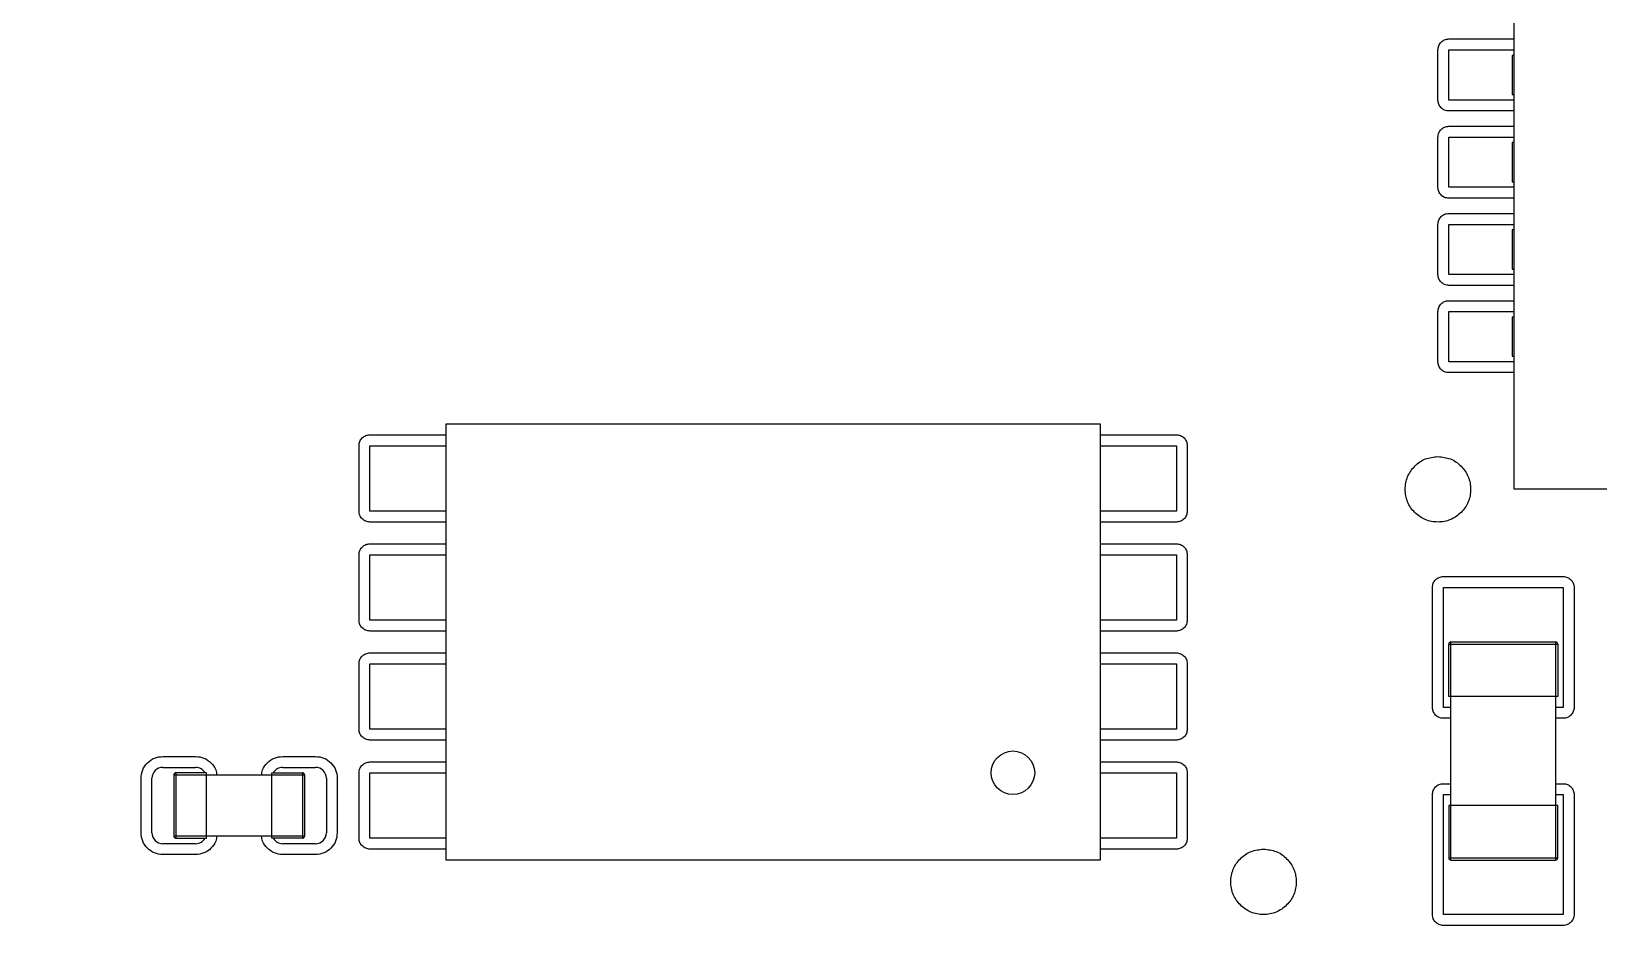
# Model space of a CAD drawing. Header units: millimetres. Extents: x -45 to 54, y -60 to 45.
# Drawn here: x -21.7 to -14.51, y 7.28 to 11.42 of the extents above; entities that cross this region are included whole.
import ezdxf

# ---------------------------------------------------------------- set-up
doc = ezdxf.new("R2010")
doc.units = ezdxf.units.MM

msp = doc.modelspace()

# ---------------------------------------------------------------- linework, layer by layer
at = {"color": 7, "linetype": 'Continuous', "lineweight": 25}
for p, q in [((-14.8955, 9.3179), (-14.8955, 16.3179)), ((-15.1955, 11.3829), (-14.8955, 11.3829)), ((-15.2455, 11.1029), (-15.2455, 11.3329)), ((-15.1955, 11.1029), (-15.1955, 11.3329)), ((-15.1955, 11.3329), (-14.8955, 11.3329)), ((-14.8955, 11.3079), (-14.9055, 11.3079)), ((-14.9055, 11.3079), (-14.9055, 11.1279)), ((-14.8955, 11.1029), (-15.1955, 11.1029)), ((-14.9055, 11.1279), (-14.8955, 11.1279)), ((-14.8955, 11.0529), (-15.1955, 11.0529)), ((-15.2455, 10.7029), (-15.2455, 10.9329)), ((-15.1955, 10.9829), (-14.8955, 10.9829)), ((-15.1955, 10.7029), (-15.1955, 10.9329)), ((-15.1955, 10.9329), (-14.8955, 10.9329)), ((-14.9055, 10.9079), (-14.9055, 10.7279)), ((-14.8955, 10.9079), (-14.9055, 10.9079)), ((-14.9055, 10.7279), (-14.8955, 10.7279)), ((-14.8955, 10.7029), (-15.1955, 10.7029)), ((-14.8955, 10.6529), (-15.1955, 10.6529)), ((-15.1955, 10.5829), (-14.8955, 10.5829)), ((-15.2455, 10.3029), (-15.2455, 10.5329)), ((-15.1955, 10.3029), (-15.1955, 10.5329)), ((-15.1955, 10.5329), (-14.8955, 10.5329)), ((-14.8955, 10.5079), (-14.9055, 10.5079)), ((-14.9055, 10.5079), (-14.9055, 10.3279)), ((-14.8955, 10.3029), (-15.1955, 10.3029)), ((-14.9055, 10.3279), (-14.8955, 10.3279)), ((-14.8955, 10.2529), (-15.1955, 10.2529)), ((-15.1955, 10.1829), (-14.8955, 10.1829)), ((-15.2455, 9.9029), (-15.2455, 10.1329)), ((-15.1955, 10.1329), (-14.8955, 10.1329)), ((-15.1955, 9.9029), (-15.1955, 10.1329)), ((-14.8955, 10.1079), (-14.9055, 10.1079)), ((-14.9055, 10.1079), (-14.9055, 9.9279)), ((-14.9055, 9.9279), (-14.8955, 9.9279)), ((-14.8955, 9.9029), (-15.1955, 9.9029)), ((-14.8955, 9.8529), (-15.1955, 9.8529)), ((-20.1455, 9.5679), (-19.7955, 9.5679)), ((-19.7955, 7.6179), (-19.7955, 9.6179)), ((-19.7955, 9.6179), (-16.7955, 9.6179)), ((-16.7955, 9.6179), (-16.7955, 7.6179)), ((-16.7955, 9.5679), (-16.4455, 9.5679)), ((-20.1955, 9.2179), (-20.1955, 9.5179)), ((-20.1455, 9.2179), (-20.1455, 9.5179)), ((-20.1455, 9.5179), (-19.7955, 9.5179)), ((-16.7955, 9.5179), (-16.4455, 9.5179)), ((-16.4455, 9.5179), (-16.4455, 9.2179)), ((-16.3955, 9.5179), (-16.3955, 9.2179)), ((-7.8955, 9.3179), (-14.8955, 9.3179)), ((-19.7955, 9.2179), (-20.1455, 9.2179)), ((-16.4455, 9.2179), (-16.7955, 9.2179)), ((-19.7955, 9.1679), (-20.1455, 9.1679)), ((-16.4455, 9.1679), (-16.7955, 9.1679)), ((-20.1455, 9.0679), (-19.7955, 9.0679)), ((-16.7955, 9.0679), (-16.4455, 9.0679)), ((-20.1955, 8.7179), (-20.1955, 9.0179)), ((-20.1455, 8.7179), (-20.1455, 9.0179)), ((-20.1455, 9.0179), (-19.7955, 9.0179)), ((-16.7955, 9.0179), (-16.4455, 9.0179)), ((-16.4455, 9.0179), (-16.4455, 8.7179)), ((-16.3955, 9.0179), (-16.3955, 8.7179)), ((-15.2205, 8.9179), (-14.6705, 8.9179)), ((-15.2705, 8.3179), (-15.2705, 8.8679)), ((-15.2205, 8.3179), (-15.2205, 8.8679)), ((-15.2205, 8.8679), (-14.6705, 8.8679)), ((-14.6705, 8.8679), (-14.6705, 8.3179)), ((-14.6205, 8.8679), (-14.6205, 8.3179)), ((-19.7955, 8.7179), (-20.1455, 8.7179)), ((-16.4455, 8.7179), (-16.7955, 8.7179)), ((-19.7955, 8.6679), (-20.1455, 8.6679)), ((-16.4455, 8.6679), (-16.7955, 8.6679)), ((-20.1455, 8.5679), (-19.7955, 8.5679)), ((-16.7955, 8.5679), (-16.4455, 8.5679)), ((-15.1955, 8.6079), (-14.6955, 8.6079)), ((-15.1955, 8.3679), (-15.1955, 8.6079)), ((-15.1855, 8.6179), (-14.7055, 8.6179)), ((-15.1855, 7.6179), (-15.1855, 8.6179)), ((-14.7055, 8.6179), (-14.7055, 7.6179)), ((-14.6955, 8.6079), (-14.6955, 8.3679)), ((-20.1955, 8.2179), (-20.1955, 8.5179)), ((-20.1455, 8.5179), (-19.7955, 8.5179)), ((-20.1455, 8.2179), (-20.1455, 8.5179)), ((-16.7955, 8.5179), (-16.4455, 8.5179)), ((-16.4455, 8.5179), (-16.4455, 8.2179)), ((-16.3955, 8.5179), (-16.3955, 8.2179)), ((-14.6955, 8.3679), (-15.1955, 8.3679)), ((-15.1855, 8.3179), (-15.2205, 8.3179)), ((-14.6705, 8.3179), (-14.7055, 8.3179)), ((-19.7955, 8.2179), (-20.1455, 8.2179)), ((-16.4455, 8.2179), (-16.7955, 8.2179)), ((-15.1855, 8.2679), (-15.2205, 8.2679)), ((-14.6705, 8.2679), (-14.7055, 8.2679)), ((-19.7955, 8.1679), (-20.1455, 8.1679)), ((-16.4455, 8.1679), (-16.7955, 8.1679)), ((-21.0955, 8.0929), (-20.9455, 8.0929)), ((-20.5455, 8.0929), (-20.3955, 8.0929)), ((-20.1455, 8.0679), (-19.7955, 8.0679)), ((-16.7955, 8.0679), (-16.4455, 8.0679)), ((-21.1955, 7.7429), (-21.1955, 7.9929)), ((-21.1455, 7.7429), (-21.1455, 7.9929)), ((-21.0955, 8.0429), (-20.9455, 8.0429)), ((-21.0455, 8.0079), (-21.0455, 7.7279)), ((-21.0455, 8.0079), (-20.4455, 8.0079)), ((-21.0355, 8.0179), (-21.0355, 7.7179)), ((-20.8955, 8.0179), (-21.0355, 8.0179)), ((-20.8955, 7.7179), (-20.8955, 8.0179)), ((-20.5955, 7.7179), (-20.5955, 8.0179)), ((-20.5955, 8.0179), (-20.4555, 8.0179)), ((-20.5455, 8.0429), (-20.3955, 8.0429)), ((-20.4555, 8.0179), (-20.4555, 7.7179)), ((-20.4455, 8.0079), (-20.4455, 7.7279)), ((-20.3455, 7.9929), (-20.3455, 7.7429)), ((-20.2955, 7.9929), (-20.2955, 7.7429)), ((-20.1955, 7.7179), (-20.1955, 8.0179)), ((-20.1455, 7.7179), (-20.1455, 8.0179)), ((-20.1455, 8.0179), (-19.7955, 8.0179)), ((-16.7955, 8.0179), (-16.4455, 8.0179)), ((-16.4455, 8.0179), (-16.4455, 7.7179)), ((-16.3955, 8.0179), (-16.3955, 7.7179)), ((-15.2705, 7.3679), (-15.2705, 7.9179)), ((-15.2205, 7.9679), (-15.1855, 7.9679)), ((-15.2205, 7.3679), (-15.2205, 7.9179)), ((-15.2205, 7.9179), (-15.1855, 7.9179)), ((-14.7055, 7.9679), (-14.6705, 7.9679)), ((-14.7055, 7.9179), (-14.6705, 7.9179)), ((-14.6705, 7.9179), (-14.6705, 7.3679)), ((-14.6205, 7.9179), (-14.6205, 7.3679)), ((-15.1955, 7.8679), (-15.1955, 7.6279)), ((-14.6955, 7.8679), (-15.1955, 7.8679)), ((-14.6955, 7.6279), (-14.6955, 7.8679)), ((-20.4455, 7.7279), (-21.0455, 7.7279)), ((-21.0355, 7.7179), (-20.8955, 7.7179)), ((-20.4555, 7.7179), (-20.5955, 7.7179)), ((-19.7955, 7.7179), (-20.1455, 7.7179)), ((-16.4455, 7.7179), (-16.7955, 7.7179)), ((-20.9455, 7.6929), (-21.0955, 7.6929)), ((-20.9455, 7.6429), (-21.0955, 7.6429)), ((-20.3955, 7.6929), (-20.5455, 7.6929)), ((-20.3955, 7.6429), (-20.5455, 7.6429)), ((-19.7955, 7.6679), (-20.1455, 7.6679)), ((-16.4455, 7.6679), (-16.7955, 7.6679)), ((-15.1955, 7.6279), (-14.6955, 7.6279)), ((-16.7955, 7.6179), (-19.7955, 7.6179)), ((-15.1855, 7.6179), (-14.7055, 7.6179)), ((-14.6705, 7.3679), (-15.2205, 7.3679)), ((-14.6705, 7.3179), (-15.2205, 7.3179))]:
    msp.add_line(p, q, dxfattribs=at)
msp.add_circle((-17.1955, 8.0179), 0.1, dxfattribs=at)
for centre, radius, start, end in [((0, 0), 45, 58.79596, 306.95417), ((-15.1855, 8.6079), 0.01, 90, 180), ((-14.7055, 8.6079), 0.01, 0, 90), ((-21.0955, 7.9929), 0.05, 90.00133, 179.99867), ((-21.0355, 8.0079), 0.01, 90, 180), ((-20.9455, 7.9929), 0.05, 30.00077, 89.99867), ((-20.5455, 7.9929), 0.05, 90.00133, 149.99923), ((-20.4555, 8.0079), 0.01, 0, 90), ((-20.3955, 7.9929), 0.05, 0.00133, 89.99867), ((-21.0955, 7.7429), 0.05, 180.00133, 269.99867), ((-21.0355, 7.7279), 0.01, 180, 270), ((-20.9455, 7.7429), 0.05, 270.00133, 329.99923), ((-20.5455, 7.7429), 0.05, 210.00077, 269.99867), ((-20.4555, 7.7279), 0.01, 270, 360), ((-20.3955, 7.7429), 0.05, 270.00133, 359.99867), ((-15.1855, 7.6279), 0.01, 180, 270), ((-14.7055, 7.6279), 0.01, 270, 0)]:
    msp.add_arc(centre, radius, start, end, dxfattribs=at)
for points, knots in [([(-15.2455, 11.3329), (-15.2448, 11.3394), (-15.2433, 11.3525), (-15.2335, 11.3664), (-15.2236, 11.3748), (-15.212, 11.3812), (-15.2022, 11.3822), (-15.1955, 11.3829)], [0, 0, 0, 0, 0.249526, 0.499052, 0.62441, 0.746441, 1, 1, 1, 1]), ([(-15.1955, 11.0529), (-15.202, 11.0536), (-15.2152, 11.055), (-15.229, 11.0649), (-15.2374, 11.0747), (-15.2438, 11.0863), (-15.2448, 11.0962), (-15.2455, 11.1029)], [0, 0, 0, 0, 0.249526, 0.499052, 0.62441, 0.746441, 1, 1, 1, 1]), ([(-15.2455, 10.9329), (-15.2448, 10.9394), (-15.2433, 10.9525), (-15.2335, 10.9664), (-15.2236, 10.9748), (-15.212, 10.9812), (-15.2022, 10.9822), (-15.1955, 10.9829)], [0, 0, 0, 0, 0.249526, 0.499052, 0.62441, 0.746441, 1, 1, 1, 1]), ([(-15.1955, 10.6529), (-15.202, 10.6536), (-15.2152, 10.655), (-15.229, 10.6649), (-15.2374, 10.6747), (-15.2438, 10.6863), (-15.2448, 10.6962), (-15.2455, 10.7029)], [0, 0, 0, 0, 0.249526, 0.499052, 0.62441, 0.746441, 1, 1, 1, 1]), ([(-15.2455, 10.5329), (-15.2448, 10.5394), (-15.2433, 10.5525), (-15.2335, 10.5664), (-15.2236, 10.5748), (-15.212, 10.5812), (-15.2022, 10.5822), (-15.1955, 10.5829)], [0, 0, 0, 0, 0.2495261, 0.4990522, 0.6244104, 0.7464411, 1, 1, 1, 1]), ([(-15.1955, 10.2529), (-15.202, 10.2536), (-15.2152, 10.255), (-15.229, 10.2649), (-15.2374, 10.2747), (-15.2438, 10.2863), (-15.2448, 10.2962), (-15.2455, 10.3029)], [0, 0, 0, 0, 0.249526, 0.499052, 0.62441, 0.746441, 1, 1, 1, 1]), ([(-15.2455, 10.1329), (-15.2448, 10.1394), (-15.2433, 10.1525), (-15.2335, 10.1664), (-15.2236, 10.1748), (-15.212, 10.1812), (-15.2022, 10.1822), (-15.1955, 10.1829)], [0, 0, 0, 0, 0.249526, 0.499052, 0.62441, 0.746441, 1, 1, 1, 1]), ([(-15.1955, 9.8529), (-15.202, 9.8536), (-15.2152, 9.855), (-15.229, 9.8649), (-15.2374, 9.8747), (-15.2438, 9.8863), (-15.2448, 9.8962), (-15.2455, 9.9029)], [0, 0, 0, 0, 0.249526, 0.499052, 0.62441, 0.746441, 1, 1, 1, 1]), ([(-20.1955, 9.5179), (-20.1948, 9.5244), (-20.1933, 9.5375), (-20.1835, 9.5514), (-20.1736, 9.5598), (-20.162, 9.5662), (-20.1522, 9.5672), (-20.1455, 9.5679)], [0, 0, 0, 0, 0.2495261, 0.4990522, 0.6244104, 0.7464411, 1, 1, 1, 1]), ([(-16.4455, 9.5679), (-16.4389, 9.5672), (-16.4258, 9.5657), (-16.412, 9.5559), (-16.4036, 9.546), (-16.3972, 9.5344), (-16.3962, 9.5246), (-16.3955, 9.5179)], [0, 0, 0, 0, 0.249526, 0.499052, 0.62441, 0.746441, 1, 1, 1, 1]), ([(-15.2455, 9.4679), (-15.2652, 9.4658), (-15.3046, 9.4618), (-15.3539, 9.4263), (-15.3885, 9.3773), (-15.399, 9.3181), (-15.3885, 9.2587), (-15.3542, 9.2095), (-15.3048, 9.1749), (-15.2457, 9.1644), (-15.1864, 9.1748), (-15.1371, 9.2092), (-15.1025, 9.2585), (-15.092, 9.3177), (-15.1024, 9.3771), (-15.1369, 9.426), (-15.1862, 9.4619), (-15.2257, 9.4659), (-15.2455, 9.4679)], [0, 0, 0, 0, 0.062331, 0.124974, 0.187163, 0.249974, 0.312163, 0.374973, 0.437163, 0.499973, 0.562163, 0.624973, 0.687162, 0.749973, 0.812162, 0.874973, 0.937332, 1, 1, 1, 1]), ([(-20.1455, 9.1679), (-20.152, 9.1686), (-20.1652, 9.17), (-20.179, 9.1799), (-20.1874, 9.1897), (-20.1938, 9.2013), (-20.1948, 9.2112), (-20.1955, 9.2179)], [0, 0, 0, 0, 0.249526, 0.499052, 0.62441, 0.746441, 1, 1, 1, 1]), ([(-16.3955, 9.2179), (-16.3962, 9.2113), (-16.3977, 9.1982), (-16.4075, 9.1844), (-16.4174, 9.176), (-16.4289, 9.1696), (-16.4388, 9.1686), (-16.4455, 9.1679)], [0, 0, 0, 0, 0.249526, 0.499052, 0.62441, 0.746441, 1, 1, 1, 1]), ([(-20.1955, 9.0179), (-20.1948, 9.0244), (-20.1933, 9.0375), (-20.1835, 9.0514), (-20.1736, 9.0598), (-20.162, 9.0662), (-20.1522, 9.0672), (-20.1455, 9.0679)], [0, 0, 0, 0, 0.2495261, 0.4990522, 0.6244104, 0.7464411, 1, 1, 1, 1]), ([(-16.4455, 9.0679), (-16.4389, 9.0672), (-16.4258, 9.0657), (-16.412, 9.0559), (-16.4036, 9.046), (-16.3972, 9.0344), (-16.3962, 9.0246), (-16.3955, 9.0179)], [0, 0, 0, 0, 0.249526, 0.499052, 0.62441, 0.746441, 1, 1, 1, 1]), ([(-15.2705, 8.8679), (-15.2698, 8.8744), (-15.2683, 8.8875), (-15.2585, 8.9014), (-15.2486, 8.9098), (-15.237, 8.9162), (-15.2272, 8.9172), (-15.2205, 8.9179)], [0, 0, 0, 0, 0.249526, 0.499052, 0.62441, 0.746441, 1, 1, 1, 1]), ([(-14.6705, 8.9179), (-14.6639, 8.9172), (-14.6508, 8.9157), (-14.637, 8.9059), (-14.6286, 8.896), (-14.6222, 8.8844), (-14.6212, 8.8746), (-14.6205, 8.8679)], [0, 0, 0, 0, 0.249526, 0.499052, 0.62441, 0.746441, 1, 1, 1, 1]), ([(-20.1455, 8.6679), (-20.152, 8.6686), (-20.1652, 8.67), (-20.179, 8.6799), (-20.1874, 8.6897), (-20.1938, 8.7013), (-20.1948, 8.7112), (-20.1955, 8.7179)], [0, 0, 0, 0, 0.249526, 0.499052, 0.62441, 0.746441, 1, 1, 1, 1]), ([(-16.3955, 8.7179), (-16.3962, 8.7113), (-16.3977, 8.6982), (-16.4075, 8.6844), (-16.4174, 8.676), (-16.4289, 8.6696), (-16.4388, 8.6686), (-16.4455, 8.6679)], [0, 0, 0, 0, 0.249526, 0.499052, 0.62441, 0.746441, 1, 1, 1, 1]), ([(-20.1955, 8.5179), (-20.1948, 8.5244), (-20.1933, 8.5375), (-20.1835, 8.5514), (-20.1736, 8.5598), (-20.162, 8.5662), (-20.1522, 8.5672), (-20.1455, 8.5679)], [0, 0, 0, 0, 0.2495261, 0.4990522, 0.6244104, 0.7464411, 1, 1, 1, 1]), ([(-16.4455, 8.5679), (-16.4389, 8.5672), (-16.4258, 8.5657), (-16.412, 8.5559), (-16.4036, 8.546), (-16.3972, 8.5344), (-16.3962, 8.5246), (-16.3955, 8.5179)], [0, 0, 0, 0, 0.249526, 0.499052, 0.62441, 0.746441, 1, 1, 1, 1]), ([(-15.2205, 8.2679), (-15.227, 8.2686), (-15.2402, 8.27), (-15.254, 8.2799), (-15.2624, 8.2897), (-15.2688, 8.3013), (-15.2698, 8.3112), (-15.2705, 8.3179)], [0, 0, 0, 0, 0.249526, 0.499052, 0.62441, 0.746441, 1, 1, 1, 1]), ([(-14.6205, 8.3179), (-14.6212, 8.3113), (-14.6227, 8.2982), (-14.6325, 8.2844), (-14.6424, 8.276), (-14.6539, 8.2696), (-14.6638, 8.2686), (-14.6705, 8.2679)], [0, 0, 0, 0, 0.249526, 0.499052, 0.62441, 0.746441, 1, 1, 1, 1]), ([(-20.1455, 8.1679), (-20.152, 8.1686), (-20.1652, 8.17), (-20.179, 8.1799), (-20.1874, 8.1897), (-20.1938, 8.2013), (-20.1948, 8.2112), (-20.1955, 8.2179)], [0, 0, 0, 0, 0.249526, 0.499052, 0.62441, 0.746441, 1, 1, 1, 1]), ([(-16.3955, 8.2179), (-16.3962, 8.2113), (-16.3977, 8.1982), (-16.4075, 8.1844), (-16.4174, 8.176), (-16.4289, 8.1696), (-16.4388, 8.1686), (-16.4455, 8.1679)], [0, 0, 0, 0, 0.249526, 0.499052, 0.62441, 0.746441, 1, 1, 1, 1]), ([(-21.1955, 7.9929), (-21.1941, 8.006), (-21.1914, 8.0323), (-21.1678, 8.065), (-21.1351, 8.0889), (-21.1087, 8.0916), (-21.0955, 8.0929)], [0, 0, 0, 0, 0.248982, 0.49984, 0.748993, 1, 1, 1, 1]), ([(-20.9455, 8.0929), (-20.9324, 8.0915), (-20.906, 8.0888), (-20.8736, 8.0651), (-20.8518, 8.037), (-20.8493, 8.0159), (-20.8483, 8.0079)], [0, 0, 0, 0, 0.275933, 0.553944, 0.830067, 1, 1, 1, 1]), ([(-20.6426, 8.0079), (-20.6416, 8.0158), (-20.639, 8.0368), (-20.6175, 8.0649), (-20.5852, 8.0889), (-20.5587, 8.0916), (-20.5455, 8.0929)], [0, 0, 0, 0, 0.167663, 0.445683, 0.721814, 1, 1, 1, 1]), ([(-20.3955, 8.0929), (-20.3824, 8.0915), (-20.356, 8.0888), (-20.3234, 8.0651), (-20.2995, 8.0325), (-20.2968, 8.0061), (-20.2955, 7.9929)], [0, 0, 0, 0, 0.248982, 0.49984, 0.748993, 1, 1, 1, 1]), ([(-20.1955, 8.0179), (-20.1948, 8.0244), (-20.1933, 8.0375), (-20.1835, 8.0514), (-20.1736, 8.0598), (-20.162, 8.0662), (-20.1522, 8.0672), (-20.1455, 8.0679)], [0, 0, 0, 0, 0.249526, 0.499052, 0.62441, 0.746441, 1, 1, 1, 1]), ([(-16.4455, 8.0679), (-16.4389, 8.0672), (-16.4258, 8.0657), (-16.412, 8.0559), (-16.4036, 8.046), (-16.3972, 8.0344), (-16.3962, 8.0246), (-16.3955, 8.0179)], [0, 0, 0, 0, 0.2495261, 0.4990522, 0.6244104, 0.7464411, 1, 1, 1, 1]), ([(-15.2705, 7.9179), (-15.2698, 7.9244), (-15.2683, 7.9375), (-15.2585, 7.9514), (-15.2486, 7.9598), (-15.237, 7.9662), (-15.2272, 7.9672), (-15.2205, 7.9679)], [0, 0, 0, 0, 0.2495261, 0.4990522, 0.6244104, 0.7464411, 1, 1, 1, 1]), ([(-14.6705, 7.9679), (-14.6639, 7.9672), (-14.6508, 7.9657), (-14.637, 7.9559), (-14.6286, 7.946), (-14.6222, 7.9344), (-14.6212, 7.9246), (-14.6205, 7.9179)], [0, 0, 0, 0, 0.249526, 0.499052, 0.62441, 0.746441, 1, 1, 1, 1]), ([(-21.0955, 7.6429), (-21.1086, 7.6442), (-21.1349, 7.647), (-21.1676, 7.6706), (-21.1915, 7.7033), (-21.1942, 7.7296), (-21.1955, 7.7429)], [0, 0, 0, 0, 0.248982, 0.49984, 0.748993, 1, 1, 1, 1]), ([(-20.8484, 7.7279), (-20.8493, 7.72), (-20.8519, 7.6989), (-20.8735, 7.6708), (-20.9058, 7.6468), (-20.9322, 7.6442), (-20.9455, 7.6429)], [0, 0, 0, 0, 0.1676629, 0.4456833, 0.7218144, 1, 1, 1, 1]), ([(-20.5455, 7.6429), (-20.5586, 7.6442), (-20.585, 7.647), (-20.6174, 7.6707), (-20.6391, 7.6988), (-20.6417, 7.7198), (-20.6426, 7.7279)], [0, 0, 0, 0, 0.275933, 0.553944, 0.830067, 1, 1, 1, 1]), ([(-20.2955, 7.7429), (-20.2969, 7.7298), (-20.2996, 7.7034), (-20.3232, 7.6708), (-20.3559, 7.6468), (-20.3823, 7.6442), (-20.3955, 7.6429)], [0, 0, 0, 0, 0.248982, 0.49984, 0.748993, 1, 1, 1, 1]), ([(-20.1455, 7.6679), (-20.152, 7.6686), (-20.1652, 7.67), (-20.179, 7.6799), (-20.1874, 7.6897), (-20.1938, 7.7013), (-20.1948, 7.7112), (-20.1955, 7.7179)], [0, 0, 0, 0, 0.249526, 0.499052, 0.62441, 0.746441, 1, 1, 1, 1]), ([(-16.3955, 7.7179), (-16.3962, 7.7113), (-16.3977, 7.6982), (-16.4075, 7.6844), (-16.4174, 7.676), (-16.4289, 7.6696), (-16.4388, 7.6686), (-16.4455, 7.6679)], [0, 0, 0, 0, 0.249526, 0.499052, 0.62441, 0.746441, 1, 1, 1, 1]), ([(-16.0455, 7.6679), (-16.0652, 7.6658), (-16.1046, 7.6618), (-16.1539, 7.6263), (-16.1885, 7.5773), (-16.199, 7.5181), (-16.1885, 7.4587), (-16.1542, 7.4095), (-16.1048, 7.3749), (-16.0457, 7.3644), (-15.9864, 7.3748), (-15.9371, 7.4092), (-15.9025, 7.4585), (-15.892, 7.5177), (-15.9024, 7.5771), (-15.9369, 7.626), (-15.9862, 7.6619), (-16.0257, 7.6659), (-16.0455, 7.6679)], [0, 0, 0, 0, 0.062331, 0.124974, 0.187163, 0.249974, 0.312163, 0.374973, 0.437163, 0.499973, 0.562163, 0.624973, 0.687162, 0.749973, 0.812162, 0.874973, 0.937332, 1, 1, 1, 1]), ([(-15.2205, 7.3179), (-15.227, 7.3186), (-15.2402, 7.32), (-15.254, 7.3299), (-15.2624, 7.3397), (-15.2688, 7.3513), (-15.2698, 7.3612), (-15.2705, 7.3679)], [0, 0, 0, 0, 0.249526, 0.499052, 0.62441, 0.746441, 1, 1, 1, 1]), ([(-14.6205, 7.3679), (-14.6212, 7.3613), (-14.6227, 7.3482), (-14.6325, 7.3344), (-14.6424, 7.326), (-14.6539, 7.3196), (-14.6638, 7.3186), (-14.6705, 7.3179)], [0, 0, 0, 0, 0.249526, 0.499052, 0.62441, 0.746441, 1, 1, 1, 1])]:
    msp.add_open_spline(points, degree=3, knots=knots, dxfattribs=at)

doc.saveas('drawing.dxf')
